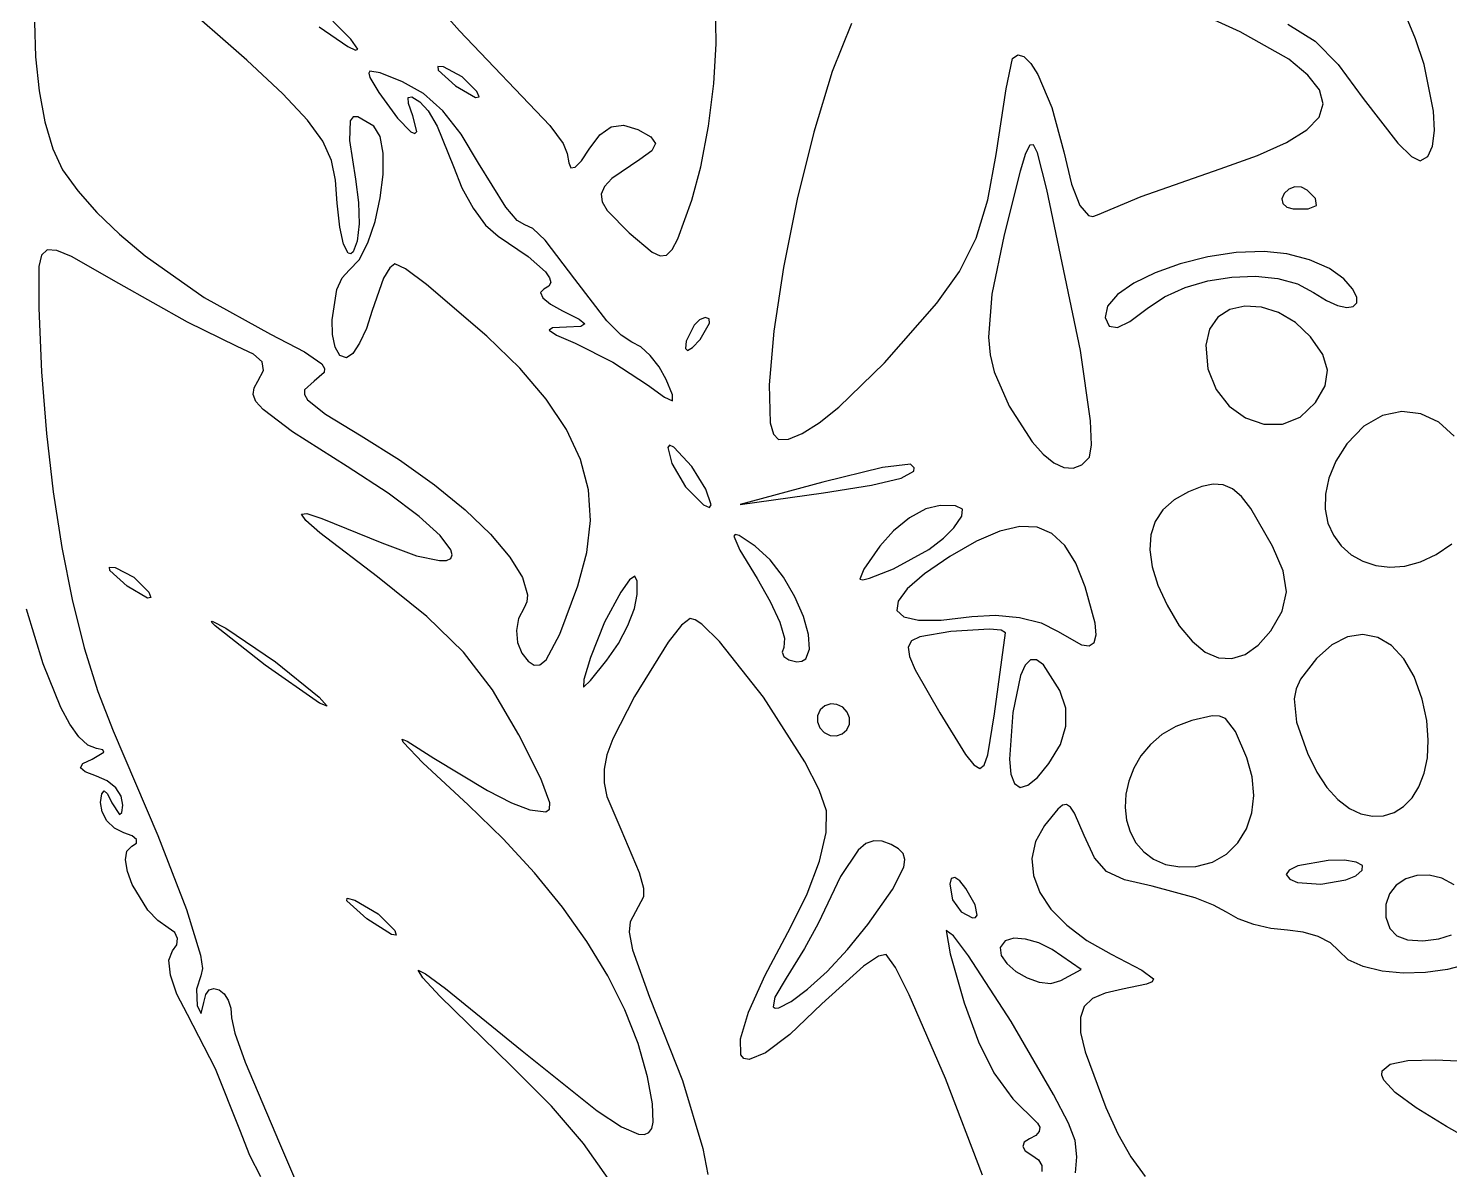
# Model space of a CAD drawing. Extents: x 9 to 1857, y 16 to 982.
# Drawn here: x 307.9 to 409.1, y 526.6 to 607.8 of the extents above; entities that cross this region are included whole.
import ezdxf

# ---------------------------------------------------------------- set-up
doc = ezdxf.new("R2010")
doc.units = 0

msp = doc.modelspace()

# ---------------------------------------------------------------- linework, layer by layer
at = {"layer": 'Layer 1'}
for p, q in [((323.461319, 605.523547), (315.19568, 612.75831)), ((336.110764, 610.409409), (338.59288, 607.61723)), ((356.8836, 606.6896), (356.826183, 609.726561)), ((394.183508, 607.53893), (388.96198, 609.92092)), ((308.349016, 608.224642), (308.429327, 605.752502)), ((330.86153, 607.020386), (329.580251, 608.282677)), ((366.5123, 608.12316), (365.130454, 604.700081)), ((397.575103, 608.073933), (399.508033, 606.863774)), ((406.665784, 607.03999), (405.89993, 608.86998)), ((328.610115, 607.90131), (330.646996, 606.498788)), ((331.36701, 606.30867), (330.86153, 607.020386)), ((338.59288, 607.61723), (345.04238, 600.85947)), ((397.6484, 605.5932), (394.183508, 607.53893)), ((407.265907, 605.218982), (406.665784, 607.03999)), ((330.646996, 606.498788), (331.197122, 606.230955)), ((331.197122, 606.230955), (331.36701, 606.30867)), ((356.712076, 603.859268), (356.88354, 606.68967)), ((356.88354, 606.68967), (356.8836, 606.6896)), ((399.508033, 606.863774), (401.150483, 605.21724)), ((308.429327, 605.752502), (308.67769, 603.344598)), ((326.032493, 603.117089), (323.461319, 605.523547)), ((337.473, 605.033), (337.068876, 605.058916)), ((337.068876, 605.058916), (337.094981, 604.816448)), ((338.799733, 604.34271), (337.473, 605.033)), ((337.473, 605.033), (337.473, 605.033)), ((377.512544, 603.485786), (377.96253, 605.64812)), ((377.96253, 605.64812), (378.340054, 605.901034)), ((378.340054, 605.901034), (378.781751, 605.768327)), ((378.781751, 605.768327), (379.266827, 605.287877)), ((379.266827, 605.287877), (379.774486, 604.497564)), ((398.999867, 604.450945), (397.64828, 605.59326)), ((397.64828, 605.59326), (397.6484, 605.5932)), ((401.150483, 605.21724), (402.92951, 602.79312)), ((407.940387, 601.88052), (407.265907, 605.218982)), ((332.221655, 604.736236), (332.140059, 604.584044)), ((332.140059, 604.584044), (332.230611, 604.282755)), ((332.957456, 604.619344), (332.221655, 604.736236)), ((332.230611, 604.282755), (332.87199, 603.20688)), ((334.55035, 603.9841), (332.957456, 604.619344)), ((336.035678, 603.138149), (334.55035, 603.9841)), ((337.094981, 604.816448), (338.32593, 603.70117)), ((339.84973, 603.27772), (338.799733, 604.34271)), ((365.130454, 604.700081), (363.816677, 600.39955)), ((379.774486, 604.497564), (380.77437, 602.138864)), ((399.81576, 603.396258), (398.999867, 604.450945)), ((308.67769, 603.344598), (309.085908, 601.122632)), ((327.783649, 601.256099), (326.032493, 603.117089)), ((332.87199, 603.20688), (334.195434, 601.38157)), ((337.421038, 601.901746), (336.035678, 603.138149)), ((338.32593, 603.70117), (339.753954, 602.852729)), ((339.993373, 602.8991), (339.84973, 603.27772)), ((356.32468, 600.816733), (356.712076, 603.859268)), ((376.81142, 598.80256), (377.512544, 603.485786)), ((400.083288, 602.408967), (399.81576, 603.396258)), ((334.93965, 602.870106), (335.206341, 602.90373)), ((334.966884, 602.430674), (334.93965, 602.870106)), ((335.27505, 601.55977), (334.966884, 602.430674)), ((335.206341, 602.90373), (335.77995, 602.55721)), ((335.77995, 602.55721), (336.36703, 601.906973)), ((339.753954, 602.852729), (339.993373, 602.8991)), ((380.77437, 602.138864), (381.61504, 598.99526)), ((399.789781, 601.468844), (400.083288, 602.408967)), ((402.92951, 602.79312), (405.399054, 599.609482)), ((309.085908, 601.122632), (309.645783, 599.208308)), ((328.880596, 599.744216), (327.783649, 601.256099)), ((330.817965, 601.207951), (330.784736, 599.790707)), ((331.024695, 601.477351), (330.817965, 601.207951)), ((331.369369, 601.486428), (331.024695, 601.477351)), ((332.50616, 600.82109), (331.369369, 601.486428)), ((334.195434, 601.38157), (335.145484, 600.424325)), ((335.559552, 600.44658), (335.27505, 601.55977)), ((336.36703, 601.906973), (337.014999, 600.823459)), ((338.721929, 600.258276), (337.421038, 601.901746)), ((398.92257, 600.555658), (399.789781, 601.468844)), ((408.000457, 600.501371), (407.940387, 601.88052)), ((332.96746, 600.094664), (332.50616, 600.82109)), ((333.180119, 598.897627), (332.96746, 600.094664)), ((335.145484, 600.424325), (335.429677, 600.30605)), ((335.429677, 600.30605), (335.559552, 600.44658)), ((337.014999, 600.823459), (338.17849, 597.9596)), ((339.95385, 598.19112), (338.721929, 600.258276)), ((345.04238, 600.85947), (345.979729, 599.58111)), ((347.84493, 599.17739), (348.595252, 600.20563)), ((348.595252, 600.20563), (349.397475, 600.774159)), ((349.397475, 600.774159), (350.287966, 600.897845)), ((350.287966, 600.897845), (351.30309, 600.59156)), ((351.30309, 600.59156), (352.225636, 600.06069)), ((352.225636, 600.06069), (352.55438, 599.576283)), ((355.778824, 597.927366), (356.32468, 600.816733)), ((363.816677, 600.39955), (362.641283, 595.62086)), ((397.468985, 599.64918), (398.92257, 600.555658)), ((407.866222, 599.407813), (408.000457, 600.501371)), ((309.645783, 599.208308), (310.34912, 597.72333)), ((329.489144, 598.385081), (328.880596, 599.744216)), ((330.784736, 599.790707), (331.20247, 597.03974)), ((333.171021, 597.386015), (333.180119, 598.897627)), ((345.979729, 599.58111), (346.276495, 598.865492)), ((347.299359, 598.36142), (347.84493, 599.17739)), ((352.294389, 599.064654), (351.45073, 598.45212)), ((352.55438, 599.576283), (352.294389, 599.064654)), ((379.206746, 599.471041), (378.898386, 598.86386)), ((379.476469, 599.480964), (379.206746, 599.471041)), ((379.742947, 598.93141), (379.476469, 599.480964)), ((380.40774, 596.305), (379.742947, 598.93141)), ((381.61504, 598.99526), (382.179677, 596.683681)), ((395.416354, 598.729181), (397.468985, 599.64918)), ((405.399054, 599.609482), (406.369505, 598.667922)), ((407.530537, 598.668999), (407.866222, 599.407813)), ((329.775102, 596.982332), (329.489144, 598.385081)), ((338.17849, 597.9596), (338.772862, 596.432225)), ((341.903306, 595.046756), (339.95385, 598.19112)), ((346.276495, 598.865492), (346.3993, 598.21464)), ((346.3993, 598.21464), (346.529116, 597.848454)), ((346.529116, 597.848454), (346.844945, 597.907911)), ((346.844945, 597.907911), (347.299359, 598.36142)), ((351.45073, 598.45212), (349.450327, 597.092063)), ((355.13198, 595.55647), (355.778824, 597.927366)), ((376.223937, 595.565956), (376.81142, 598.80256)), ((378.898386, 598.86386), (378.515995, 597.62164)), ((392.75201, 597.77543), (395.416354, 598.729181)), ((406.369505, 598.667922), (406.98626, 598.35408)), ((406.98626, 598.35408), (407.530537, 598.668999)), ((310.34912, 597.72333), (311.427362, 596.219796)), ((329.90428, 595.33961), (329.775102, 596.982332)), ((331.20247, 597.03974), (331.410956, 595.392663)), ((332.967049, 595.71586), (333.171021, 597.386015)), ((349.450327, 597.092063), (348.917211, 596.528783)), ((378.515995, 597.62164), (377.38755, 593.08095)), ((387.124794, 595.807095), (392.75201, 597.77543)), ((311.427362, 596.219796), (312.786238, 594.679801)), ((338.772862, 596.432225), (339.568971, 594.98576)), ((348.917211, 596.528783), (348.687375, 595.988489)), ((348.687375, 595.988489), (348.754736, 595.430048)), ((382.7999, 584.8437), (380.40774, 596.305)), ((382.179677, 596.683681), (382.762676, 595.175077)), ((397.30213, 596.02558), (397.136122, 595.643821)), ((397.650602, 596.340457), (397.30213, 596.02558)), ((398.078791, 596.492837), (397.650602, 596.340457)), ((398.532392, 596.474469), (398.078791, 596.492837)), ((398.9571, 596.2771), (398.532392, 596.474469)), ((399.542382, 595.664589), (398.9571, 596.2771)), ((398.9571, 596.2771), (398.9571, 596.2771)), ((330.07726, 593.635682), (329.90428, 595.33961)), ((331.410956, 595.392663), (331.450682, 593.869777)), ((332.595085, 594.043196), (332.967049, 595.71586)), ((339.568971, 594.98576), (340.462748, 593.78333)), ((342.711435, 594.116639), (341.903306, 595.046756)), ((348.754736, 595.430048), (349.113211, 594.812327)), ((354.13761, 592.806701), (355.13198, 595.55647)), ((362.641283, 595.62086), (361.674586, 590.763304)), ((375.377201, 592.859195), (376.223937, 595.565956)), ((382.762676, 595.175077), (383.372978, 594.452741)), ((384.01952, 594.49996), (387.124794, 595.807095)), ((397.136122, 595.643821), (397.20474, 595.309323)), ((397.20474, 595.309323), (397.486411, 595.058153)), ((397.486411, 595.058153), (397.95956, 594.92638)), ((397.95956, 594.92638), (399.00741, 594.940194)), ((399.00741, 594.940194), (399.61453, 595.17789)), ((399.61453, 595.17789), (399.542382, 595.664589)), ((312.786238, 594.679801), (314.395527, 593.127268)), ((331.450682, 593.869777), (331.32683, 592.640565)), ((332.082014, 592.524057), (332.595085, 594.043196)), ((343.26369, 593.80638), (342.711435, 594.116639)), ((349.113211, 594.812327), (350.67917, 593.23451)), ((383.372978, 594.452741), (383.69116, 594.3812)), ((383.69116, 594.3812), (384.01952, 594.49996)), ((314.395527, 593.127268), (316.225007, 591.586124)), ((330.34993, 592.414376), (330.07726, 593.635682)), ((340.462748, 593.78333), (341.35012, 592.98806)), ((341.35012, 592.98806), (343.494457, 591.534087)), ((343.835402, 593.535512), (343.26369, 593.80638)), ((344.696507, 592.712612), (343.835402, 593.535512)), ((350.67917, 593.23451), (352.328656, 591.863404)), ((374.19056, 590.480567), (375.377201, 592.859195)), ((377.38755, 593.08095), (376.503074, 588.869815)), ((309.258444, 592.018354), (308.853297, 591.645982)), ((309.944395, 591.981032), (309.258444, 592.018354)), ((310.977954, 591.554531), (309.944395, 591.981032)), ((330.68485, 591.789412), (330.34993, 592.414376)), ((331.04458, 591.87451), (330.863954, 591.736096)), ((331.32683, 592.640565), (331.04458, 591.87451)), ((331.454718, 591.314477), (332.082014, 592.524057)), ((346.82012, 589.92071), (344.696507, 592.712612)), ((352.328656, 591.863404), (352.888874, 591.597724)), ((353.342319, 591.64824), (353.74117, 592.042162)), ((353.74117, 592.042162), (354.13761, 592.806701)), ((393.89163, 591.826022), (391.868555, 591.518277)), ((395.88969, 591.90956), (393.89163, 591.826022)), ((395.88971, 591.90956), (395.88969, 591.90956)), ((397.503787, 591.730174), (395.88971, 591.90956)), ((308.662154, 590.843402), (308.65467, 587.86557)), ((308.853297, 591.645982), (308.662154, 590.843402)), ((314.3551, 589.61604), (310.977954, 591.554531)), ((316.225007, 591.586124), (320.423658, 588.6337)), ((330.863954, 591.736096), (330.68485, 591.789412)), ((330.74008, 590.57049), (331.454718, 591.314477)), ((334.00365, 591.03151), (333.634383, 590.738426)), ((334.762086, 590.654974), (334.00365, 591.03151)), ((343.494457, 591.534087), (344.731826, 590.447186)), ((352.888874, 591.597724), (353.342319, 591.64824)), ((389.916118, 591.026147), (388.129972, 590.389454)), ((391.868555, 591.518277), (389.916118, 591.026147)), ((399.11143, 591.301435), (397.503787, 591.730174)), ((400.526487, 590.687551), (399.11143, 591.301435)), ((329.873452, 589.18378), (330.242685, 590.032083)), ((330.242685, 590.032083), (330.74008, 590.57049)), ((333.205378, 590.011301), (332.38066, 587.69339)), ((333.634383, 590.738426), (333.205378, 590.011301)), ((336.250655, 589.558975), (334.762086, 590.654974)), ((344.731826, 590.447186), (345.020535, 590.029698)), ((345.020535, 590.029698), (345.094667, 589.68995)), ((349.090449, 586.95929), (346.82012, 589.92071)), ((361.674586, 590.763304), (360.986901, 586.226173)), ((372.58336, 588.22836), (374.19056, 590.480567)), ((388.129972, 590.389454), (386.605773, 589.648019)), ((390.257999, 589.341307), (391.883502, 589.806863)), ((391.883502, 589.806863), (393.579822, 590.073357)), ((393.579822, 590.073357), (395.263559, 590.13275)), ((395.263559, 590.13275), (396.85131, 589.976999)), ((396.85131, 589.976999), (398.259674, 589.598063)), ((401.56281, 589.95273), (400.526487, 590.687551)), ((402.180014, 589.237194), (401.56281, 589.95273)), ((319.2414, 586.859235), (314.3551, 589.61604)), ((329.533965, 587.039192), (329.873452, 589.18378)), ((340.55794, 585.88417), (336.250655, 589.558975)), ((344.61542, 589.22497), (344.369206, 588.971048)), ((344.369206, 588.971048), (344.538425, 588.5924)), ((344.958277, 589.423266), (344.61542, 589.22497)), ((345.094667, 589.68995), (344.958277, 589.423266)), ((376.503074, 588.869815), (376.255686, 585.808623)), ((385.439174, 588.841664), (384.725828, 588.01021)), ((386.605773, 589.648019), (385.439174, 588.841664)), ((388.786714, 588.684733), (390.257999, 589.341307)), ((398.259674, 589.598063), (399.40525, 588.9879)), ((399.40525, 588.9879), (400.316153, 588.4037)), ((402.473621, 588.660247), (402.180014, 589.237194)), ((308.65467, 587.86557), (308.8546, 583.326135)), ((320.423658, 588.6337), (325.14042, 586.01393)), ((344.538425, 588.5924), (345.079336, 588.140192)), ((345.079336, 588.140192), (345.9482, 587.66559)), ((368.868879, 583.982809), (372.58336, 588.22836)), ((384.725828, 588.01021), (384.56139, 587.19348)), ((386.332842, 586.916734), (387.55305, 587.84518)), ((387.55305, 587.84518), (388.786714, 588.684733)), ((394.511175, 588.006687), (393.451039, 587.765049)), ((395.689706, 587.938794), (394.511175, 588.006687)), ((396.912268, 587.555598), (395.689706, 587.938794)), ((400.316153, 588.4037), (401.114052, 588.052265)), ((401.114052, 588.052265), (401.763846, 587.917897)), ((401.763846, 587.917897), (402.230439, 587.984902)), ((402.230439, 587.984902), (402.47873, 588.237584)), ((402.47873, 588.237584), (402.473621, 588.660247)), ((322.78079, 585.13881), (319.2414, 586.859235)), ((329.570957, 585.983763), (329.533965, 587.039192)), ((332.38066, 587.69339), (331.975547, 586.424892)), ((345.9482, 587.66559), (347.113165, 587.089255)), ((347.113165, 587.089255), (347.537068, 586.742402)), ((350.110364, 585.952914), (349.090449, 586.95929)), ((355.692201, 587.024915), (355.301566, 586.653654)), ((356.1007, 587.1938), (355.692201, 587.024915)), ((355.72721, 585.64313), (356.393666, 586.787714)), ((356.10073, 587.19378), (356.1007, 587.1938)), ((356.373254, 587.1085), (356.10073, 587.19378)), ((356.393666, 586.787714), (356.373254, 587.1085)), ((384.56139, 587.19348), (384.853715, 586.59453)), ((385.438631, 586.501066), (386.332842, 586.916734)), ((392.583662, 587.219651), (391.983408, 586.376264)), ((393.451039, 587.765049), (392.583662, 587.219651)), ((398.104497, 586.851327), (396.912268, 587.555598)), ((399.19203, 585.82021), (398.104497, 586.851327)), ((325.14042, 586.01393), (327.580758, 584.761163)), ((329.750603, 585.100147), (329.570957, 585.983763)), ((331.975547, 586.424892), (331.495796, 585.367932)), ((342.901955, 583.594584), (340.55794, 585.88417)), ((345.226723, 586.475827), (344.984995, 586.299016)), ((344.984995, 586.299016), (345.510667, 585.947727)), ((346.21031, 586.5257), (345.226723, 586.475827)), ((345.510667, 585.947727), (346.82928, 585.37442)), ((347.232064, 586.572172), (346.21031, 586.5257)), ((347.537068, 586.742402), (347.232064, 586.572172)), ((350.876, 585.458), (350.110364, 585.952914)), ((355.301566, 586.653654), (354.75105, 585.52328)), ((360.986901, 586.226173), (360.648543, 582.408761)), ((376.255686, 585.808623), (376.375933, 584.533387)), ((384.853715, 586.59453), (385.438631, 586.501066)), ((391.983408, 586.376264), (391.72464, 585.24066)), ((400.057544, 584.576049), (399.19203, 585.82021)), ((399.19203, 585.82021), (399.19203, 585.82021)), ((323.94876, 584.597919), (322.78079, 585.13881)), ((327.580758, 584.761163), (328.795094, 583.91463)), ((330.076526, 584.50877), (329.750603, 585.100147)), ((331.495796, 585.367932), (331.0014, 584.63287)), ((346.82928, 585.37442), (349.510624, 584.03161)), ((350.87598, 585.45798), (350.876, 585.458)), ((351.514474, 585.105452), (350.87598, 585.45798)), ((352.188196, 584.48676), (351.514474, 585.105452)), ((354.75105, 585.52328), (354.692436, 585.001623)), ((354.692436, 585.001623), (354.846366, 584.849034)), ((354.846366, 584.849034), (355.196678, 585.06353)), ((355.196678, 585.06353), (355.72721, 585.64313)), ((383.522277, 579.850572), (382.7999, 584.84372)), ((382.7999, 584.84372), (382.7999, 584.8437)), ((391.72464, 585.24066), (391.884837, 583.539867)), ((324.560244, 584.045336), (323.94876, 584.597919)), ((324.651346, 583.420568), (324.560244, 584.045336)), ((328.795094, 583.91463), (328.998355, 583.583948)), ((330.55235, 584.33006), (330.076526, 584.50877)), ((331.0014, 584.63287), (330.55235, 584.33006)), ((349.510624, 584.03161), (351.98967, 582.41487)), ((352.816935, 583.689126), (352.188196, 584.48676)), ((365.596508, 580.81905), (368.868879, 583.982809)), ((376.375933, 584.533387), (376.66149, 583.334594)), ((400.400107, 583.451569), (400.057544, 584.576049)), ((308.8546, 583.326135), (309.19605, 578.956422)), ((324.25817, 582.66312), (324.651346, 583.420568)), ((328.962128, 583.283122), (328.26056, 582.67543)), ((328.998355, 583.583948), (328.962128, 583.283122)), ((344.784389, 581.387361), (342.901955, 583.594584)), ((353.32048, 582.79977), (352.816935, 583.689126)), ((353.775513, 581.697983), (353.32048, 582.79977)), ((376.66149, 583.334594), (377.73659, 580.88495)), ((391.884837, 583.539867), (392.47726, 582.075603)), ((400.227387, 582.346121), (400.400107, 583.451569)), ((323.922569, 581.726878), (323.985056, 582.190925)), ((324.117649, 581.226105), (323.922569, 581.726878)), ((323.985056, 582.190925), (324.25817, 582.66312)), ((327.580925, 582.048935), (327.563264, 581.714877)), ((327.563264, 581.714877), (327.790719, 581.331585)), ((328.26056, 582.67543), (327.580925, 582.048935)), ((351.98967, 582.41487), (353.190575, 581.528815)), ((353.759034, 581.282092), (353.775513, 581.697983)), ((360.648543, 582.408761), (360.729824, 579.710359)), ((392.47726, 582.075603), (393.402598, 580.899689)), ((399.54705, 581.15906), (400.227387, 582.346121)), ((324.617231, 580.643734), (324.117649, 581.226105)), ((327.790719, 581.331585), (329.071999, 580.31122)), ((346.216799, 579.23075), (344.784389, 581.387361)), ((353.190575, 581.528815), (353.759034, 581.282092)), ((364.19822, 579.704823), (365.596508, 580.81905)), ((377.73659, 580.88495), (379.3661, 578.341133)), ((393.402598, 580.899689), (394.561537, 580.063945)), ((398.446834, 580.115928), (399.54705, 581.15906)), ((326.717658, 579.054698), (324.617231, 580.643734)), ((329.071999, 580.31122), (331.60682, 578.77568)), ((360.729824, 579.710359), (360.949803, 578.905566)), ((362.996988, 578.935421), (364.19822, 579.704823)), ((383.592887, 578.129683), (383.522277, 579.850572)), ((394.561537, 580.063945), (395.854765, 579.62019)), ((397.182968, 579.620244), (398.446834, 580.115928)), ((404.309172, 580.227517), (402.980502, 579.466408)), ((405.689918, 580.516083), (404.309172, 580.227517)), ((407.048537, 580.353481), (405.689918, 580.516083)), ((408.310828, 579.761087), (407.048537, 580.353481)), ((409.402587, 578.760275), (408.310828, 579.761087)), ((309.19605, 578.956422), (309.674388, 574.782704)), ((330.59935, 576.60078), (326.717658, 579.054698)), ((331.60682, 578.77568), (334.340938, 577.075508)), ((347.210743, 577.093004), (346.216799, 579.23075)), ((360.949803, 578.905566), (361.30106, 578.53026)), ((362.021653, 578.535636), (362.996988, 578.935421)), ((395.854765, 579.62019), (397.182968, 579.620244)), ((402.980502, 579.466408), (401.77811, 578.21138)), ((353.561584, 578.117612), (353.438794, 577.942799)), ((353.438794, 577.942799), (353.72212, 576.80331)), ((353.85488, 577.97777), (353.561584, 578.117612)), ((355.132436, 576.586823), (353.85488, 577.97777)), ((353.85488, 577.97777), (353.85488, 577.97777)), ((361.30106, 578.53026), (362.021653, 578.535636)), ((379.3661, 578.341133), (380.152694, 577.464083)), ((383.44169, 577.2578), (383.592887, 578.129683)), ((401.77811, 578.21138), (400.995111, 576.968738)), ((334.340938, 577.075508), (336.824643, 575.301293)), ((347.777775, 574.942372), (347.210743, 577.093004)), ((353.72212, 576.80331), (354.703609, 575.148196)), ((370.7203, 576.77373), (368.717773, 576.515292)), ((370.959705, 576.510068), (370.7203, 576.77373)), ((370.7203, 576.77373), (370.7203, 576.77373)), ((380.152694, 577.464083), (380.908434, 576.857953)), ((380.908434, 576.857953), (381.624262, 576.528499)), ((382.29112, 576.481483), (382.899949, 576.722664)), ((382.899949, 576.722664), (383.44169, 577.2578)), ((400.995111, 576.968738), (400.49024, 575.768089)), ((333.516804, 574.703515), (330.59935, 576.60078)), ((356.138953, 574.994351), (355.132436, 576.586823)), ((368.717773, 576.515292), (364.45851, 575.48383)), ((367.939114, 575.270273), (370.044655, 575.768206)), ((370.044655, 575.768206), (370.935863, 576.257546)), ((370.935863, 576.257546), (370.959705, 576.510068)), ((381.624262, 576.528499), (382.29112, 576.481483)), ((400.49024, 575.768089), (400.241547, 574.625062)), ((309.674388, 574.782704), (310.284986, 570.831257)), ((335.738355, 573.046191), (333.516804, 574.703515)), ((336.824643, 575.301293), (338.999678, 573.51448)), ((347.929455, 572.747105), (347.777775, 574.942372)), ((354.703609, 575.148196), (355.9661, 573.87358)), ((356.531238, 573.867542), (356.138953, 574.994351)), ((364.45851, 575.48383), (358.59218, 573.90188)), ((358.59218, 573.90188), (364.51168, 574.72831)), ((364.51168, 574.72831), (367.939114, 575.270273)), ((390.49593, 574.79413), (389.468579, 574.217357)), ((391.441466, 575.162851), (390.49593, 574.79413)), ((392.254949, 575.337144), (391.441466, 575.162851)), ((392.974147, 575.292648), (392.254949, 575.337144)), ((393.636826, 575.005002), (392.974147, 575.292648)), ((394.280754, 574.449846), (393.636826, 575.005002)), ((400.241547, 574.625062), (400.22708, 573.555286)), ((355.9661, 573.87358), (356.389797, 573.687256)), ((356.389797, 573.687256), (356.531238, 573.867542)), ((372.82675, 573.826), (371.790134, 573.575478)), ((373.916265, 573.794369), (372.82675, 573.826)), ((372.82675, 573.826), (372.82675, 573.826)), ((374.4123, 573.566703), (373.916265, 573.794369)), ((389.468579, 574.217357), (388.679701, 573.513355)), ((394.943698, 573.602817), (394.280754, 574.449846)), ((327.34971, 573.20095), (327.729509, 573.240793)), ((327.665654, 572.755076), (327.34971, 573.20095)), ((328.674154, 571.878931), (327.665654, 572.755076)), ((327.729509, 573.240793), (328.808238, 572.898844)), ((328.808238, 572.898844), (333.07523, 571.16653)), ((337.239387, 571.682835), (335.738355, 573.046191)), ((338.999678, 573.51448), (340.807787, 571.776511)), ((347.677337, 570.475454), (347.929455, 572.747105)), ((370.63384, 572.943498), (369.498966, 572.025516)), ((371.790134, 573.575478), (370.63384, 572.943498)), ((373.80176, 572.23261), (374.359312, 573.070338)), ((374.359312, 573.070338), (374.4123, 573.566703)), ((388.12967, 572.684116), (387.818863, 571.731634)), ((388.679701, 573.513355), (388.12967, 572.684116)), ((396.4777, 570.9357), (394.943698, 573.602817)), ((400.22708, 573.555286), (400.424886, 572.574392)), ((332.75608, 568.73887), (328.674154, 571.878931)), ((337.995285, 570.667475), (337.239387, 571.682835)), ((340.807787, 571.776511), (342.190713, 570.148833)), ((358.22491, 571.761103), (358.140039, 571.628566)), ((358.140039, 571.628566), (358.567541, 570.650312)), ((358.50764, 571.676875), (358.22491, 571.761103)), ((359.663, 570.921), (358.50764, 571.676875)), ((369.498966, 572.025516), (368.52661, 570.91699)), ((373.066788, 571.489132), (373.80176, 572.23261)), ((377.06843, 571.992424), (375.414151, 571.275511)), ((378.496972, 572.32553), (377.06843, 571.992424)), ((379.725509, 572.269101), (378.496972, 572.32553)), ((380.779773, 571.81741), (379.725509, 572.269101)), ((381.685498, 570.964728), (380.779773, 571.81741)), ((387.818863, 571.731634), (387.747655, 570.6579)), ((400.424886, 572.574392), (400.813013, 571.698008)), ((400.813013, 571.698008), (401.369509, 570.941764)), ((310.284986, 570.831257), (311.023214, 567.128356)), ((333.07523, 571.16653), (335.546021, 570.249637)), ((338.086116, 570.307177), (337.995285, 570.667475)), ((358.567541, 570.650312), (359.79749, 568.61635)), ((360.724162, 569.950541), (359.663, 570.921)), ((359.663, 570.921), (359.663, 570.921)), ((368.52661, 570.91699), (367.39084, 569.29393)), ((369.50161, 569.3236), (372.01104, 570.692838)), ((372.01104, 570.692838), (373.066788, 571.489132)), ((375.414151, 571.275511), (373.5084, 570.18052)), ((382.468416, 569.705327), (381.685498, 570.964728)), ((387.747655, 570.6579), (387.916423, 569.464908)), ((397.231785, 569.171081), (396.4777, 570.9357)), ((396.4777, 570.9357), (396.4777, 570.9357)), ((401.369509, 570.941764), (402.072424, 570.321289)), ((408.135371, 570.32484), (409.248554, 571.092373)), ((335.546021, 570.249637), (337.173217, 569.896849)), ((337.173217, 569.896849), (337.678159, 569.91511)), ((337.678159, 569.91511), (337.981433, 570.054137)), ((337.981433, 570.054137), (338.086116, 570.307177)), ((342.190713, 570.148833), (343.090198, 568.692889)), ((347.03298, 568.09567), (347.677337, 570.475454)), ((361.678199, 568.710383), (360.724162, 569.950541)), ((373.5084, 570.18052), (371.700651, 568.945604)), ((383.15426, 568.03348), (382.468416, 569.705327)), ((402.072424, 570.321289), (402.899804, 569.852212)), ((402.899804, 569.852212), (403.829697, 569.550164)), ((405.909218, 569.50967), (407.014942, 569.802482)), ((407.014942, 569.802482), (408.135371, 570.32484)), ((313.725141, 569.193646), (313.699036, 569.436115)), ((313.699036, 569.436115), (314.10316, 569.4102)), ((314.95609, 568.07836), (313.725141, 569.193646)), ((314.10316, 569.4102), (315.429892, 568.71991)), ((315.429892, 568.71991), (316.47989, 567.65492)), ((336.277243, 565.920781), (332.75608, 568.73887)), ((343.090198, 568.692889), (343.447986, 567.470123)), ((351.076632, 568.780956), (350.706701, 568.519405)), ((351.241765, 568.4414), (351.076632, 568.780956)), ((359.79749, 568.61635), (360.73015, 566.982552)), ((362.479682, 567.327258), (361.678199, 568.710383)), ((367.39084, 569.29393), (367.113813, 568.586931)), ((367.113813, 568.586931), (367.325892, 568.530274)), ((367.325892, 568.530274), (367.786934, 568.646615)), ((367.786934, 568.646615), (369.50161, 569.3236)), ((371.700651, 568.945604), (370.473503, 567.887602)), ((387.916423, 569.464908), (388.325543, 568.15465)), ((397.465635, 567.677739), (397.231785, 569.171081)), ((403.829697, 569.550164), (404.840153, 569.430773)), ((404.840153, 569.430773), (405.909218, 569.50967)), ((316.38411, 567.229924), (314.95609, 568.07836)), ((314.95609, 568.07836), (314.95609, 568.07836)), ((316.47989, 567.65492), (316.623531, 567.276295)), ((345.756307, 564.663486), (347.03303, 568.0956)), ((347.03303, 568.0956), (347.03298, 568.09567)), ((350.08009, 567.66431), (348.932604, 565.524126)), ((350.706701, 568.519405), (350.08009, 567.66431)), ((351.25398, 567.49317), (351.241765, 568.4414)), ((370.473503, 567.887602), (369.822678, 567.018256)), ((383.859992, 565.449111), (383.15426, 568.03348)), ((383.15426, 568.03348), (383.15426, 568.03348)), ((388.325543, 568.15465), (388.97539, 566.72912)), ((397.176367, 566.306554), (397.465635, 567.677739)), ((311.023214, 567.128356), (311.884442, 563.700275)), ((316.623531, 567.276295), (316.38411, 567.229924)), ((343.20582, 566.54198), (342.81515, 565.77753)), ((343.405539, 566.965383), (343.20582, 566.54198)), ((343.447986, 567.470123), (343.405539, 566.965383)), ((351.060732, 566.495957), (351.25398, 567.49317)), ((351.25398, 567.49317), (351.25398, 567.49317)), ((360.73015, 566.982552), (361.398801, 565.515821)), ((363.083184, 565.9279), (362.479682, 567.327258)), ((369.822678, 567.018256), (369.743899, 566.349304)), ((388.97539, 566.72912), (389.845751, 565.267262)), ((308.958681, 562.547473), (307.78155, 566.435356)), ((320.956428, 565.526687), (320.995009, 565.592325)), ((321.199981, 565.264233), (320.956428, 565.526687)), ((320.995009, 565.592325), (321.96449, 565.08999)), ((338.886694, 563.380393), (336.277243, 565.920781)), ((342.81515, 565.77753), (342.651951, 564.915434)), ((348.932604, 565.524126), (347.92884, 562.99077)), ((350.590716, 565.282398), (351.060732, 566.495957)), ((355.0215, 565.77187), (354.412187, 565.298608)), ((355.376141, 565.683403), (355.0215, 565.77187)), ((355.854428, 565.365814), (355.376141, 565.683403)), ((361.398801, 565.515821), (361.741182, 564.37664)), ((363.443276, 564.639041), (363.083184, 565.9279)), ((369.743899, 566.349304), (370.232888, 565.892487)), ((370.232888, 565.892487), (371.285368, 565.659546)), ((371.285368, 565.659546), (372.897061, 565.66222)), ((372.897061, 565.66222), (375.06369, 565.91225)), ((375.06369, 565.91225), (376.750662, 566.017228)), ((376.750662, 566.017228), (378.464297, 565.857892)), ((378.464297, 565.857892), (380.004229, 565.468063)), ((396.3611, 564.90841), (397.176367, 566.306554)), ((324.76592, 562.4621), (321.199981, 565.264233)), ((321.96449, 565.08999), (325.505098, 562.6978)), ((342.651951, 564.915434), (342.721959, 564.061376)), ((344.767265, 562.847227), (345.756307, 564.663486)), ((349.91452, 564.005842), (350.590716, 565.282398)), ((354.412187, 565.298608), (353.463365, 564.097249)), ((357.104786, 564.15201), (355.854428, 565.365814)), ((363.514532, 563.587415), (363.443276, 564.639041)), ((373.58199, 564.84526), (371.364868, 564.468008)), ((376.34142, 565.029615), (373.58199, 564.84526)), ((377.173817, 564.94869), (376.34142, 565.029615)), ((376.69355, 558.98148), (377.47119, 564.75626)), ((377.47119, 564.75626), (377.173817, 564.94869)), ((377.47119, 564.75626), (377.47119, 564.75626)), ((380.004229, 565.468063), (381.17009, 564.88156)), ((381.17009, 564.88156), (382.880256, 563.892771)), ((383.772774, 564.075415), (383.916273, 564.612155)), ((383.916273, 564.612155), (383.859992, 565.449111)), ((389.845751, 565.267262), (390.751143, 564.15314)), ((395.454786, 563.884534), (396.3611, 564.90841)), ((402.909417, 564.637426), (401.805746, 564.467086)), ((403.970406, 564.427333), (402.909417, 564.637426)), ((311.884442, 563.700275), (312.864041, 560.573288)), ((342.721959, 564.061376), (343.03091, 563.32104)), ((349.10273, 562.81964), (349.91452, 564.005842)), ((353.463365, 564.097249), (351.06631, 560.2367)), ((360.240576, 560.171086), (357.104786, 564.15201)), ((361.69503, 563.72549), (361.571258, 563.379562)), ((361.741182, 564.37664), (361.69503, 563.72549)), ((363.251522, 562.899753), (363.514532, 563.587415)), ((370.784767, 564.181954), (370.544824, 563.740717)), ((370.544824, 563.740717), (370.635924, 563.076625)), ((371.364868, 564.468008), (370.784767, 564.181954)), ((382.880256, 563.892771), (383.427949, 563.836438)), ((383.427949, 563.836438), (383.772774, 564.075415)), ((390.751143, 564.15314), (391.681599, 563.389209)), ((394.523714, 563.223132), (395.454786, 563.884534)), ((400.691763, 563.903849), (399.59984, 562.93525)), ((401.805746, 564.467086), (400.691763, 563.903849)), ((404.956344, 563.849269), (403.970406, 564.427333)), ((405.834859, 562.9157), (404.956344, 563.849269)), ((310.224235, 559.444682), (308.958681, 562.547473)), ((325.505098, 562.6978), (328.61402, 560.168)), ((340.948613, 560.711593), (338.886694, 563.380393)), ((343.03091, 563.32104), (343.483323, 562.747205)), ((343.483323, 562.747205), (343.910576, 562.461516)), ((343.910576, 562.461516), (344.332084, 562.487135)), ((344.332084, 562.487135), (344.767265, 562.847227)), ((347.92884, 562.99077), (347.453619, 561.436842)), ((347.937133, 561.366359), (349.10273, 562.81964)), ((361.571258, 563.379562), (361.702292, 563.07143)), ((361.702292, 563.07143), (362.058143, 562.834653)), ((362.058143, 562.834653), (362.60882, 562.70279)), ((362.60882, 562.70279), (362.980472, 562.732014)), ((362.980472, 562.732014), (363.251522, 562.899753)), ((370.635924, 563.076625), (371.048955, 562.122003)), ((379.251774, 562.839662), (378.868776, 562.464428)), ((379.686249, 562.843969), (379.251774, 562.839662)), ((380.175861, 562.479046), (379.686249, 562.843969)), ((381.33513, 560.64831), (380.175861, 562.479046)), ((391.681599, 563.389209), (392.627156, 562.977926)), ((392.627156, 562.977926), (393.577849, 562.921748)), ((393.577849, 562.921748), (394.523714, 563.223132)), ((399.59984, 562.93525), (398.471561, 561.457621)), ((406.573581, 561.639089), (405.834859, 562.9157)), ((324.76597, 562.46216), (324.76592, 562.4621)), ((328.639245, 559.757904), (324.76597, 562.46216)), ((371.048955, 562.122003), (372.80436, 559.07048)), ((378.533597, 561.716565), (377.99206, 559.09616)), ((378.868776, 562.464428), (378.533597, 561.716565)), ((407.14014, 560.0319), (406.573581, 561.639089)), ((312.864041, 560.573288), (313.95738, 557.77367)), ((342.82718, 557.50827), (340.948613, 560.711593)), ((347.453619, 561.436842), (347.421906, 560.900399)), ((347.421906, 560.900399), (347.937133, 561.366359)), ((381.759067, 559.39209), (381.33513, 560.64831)), ((381.33513, 560.64831), (381.33513, 560.64831)), ((398.158749, 560.76412), (398.008592, 560.049209)), ((398.471561, 561.457621), (398.158749, 560.76412)), ((310.870899, 558.26051), (310.224235, 559.444682)), ((328.61402, 560.168), (329.177078, 559.53602)), ((329.177078, 559.53602), (328.639245, 559.757904)), ((351.06631, 560.2367), (349.527305, 557.220431)), ((363.194441, 555.568954), (360.240576, 560.171086)), ((364.61061, 559.559867), (364.27738, 559.26563)), ((365.026316, 559.695348), (364.61061, 559.559867)), ((365.471485, 559.665562), (365.026316, 559.695348)), ((365.8931, 559.464), (365.471485, 559.665562)), ((366.209761, 559.12033), (365.8931, 559.464)), ((365.8931, 559.464), (365.8931, 559.464)), ((398.008592, 560.049209), (398.181552, 558.400292)), ((407.453849, 558.511413), (407.14014, 560.0319)), ((407.14014, 560.0319), (407.14014, 560.0319)), ((364.094175, 558.860591), (364.086966, 558.423423)), ((364.27738, 559.26563), (364.094175, 558.860591)), ((366.369174, 558.703618), (366.209761, 559.12033)), ((366.361965, 558.266449), (366.369174, 558.703618)), ((372.80436, 559.07048), (374.632678, 556.107797)), ((376.212661, 556.071641), (376.69355, 558.98148)), ((377.99206, 559.09616), (377.744947, 555.767715)), ((381.773212, 558.116285), (381.759067, 559.39209)), ((390.73095, 558.52071), (389.590666, 558.090269)), ((392.193063, 558.853074), (390.73095, 558.52071)), ((392.704656, 558.83702), (392.193063, 558.853074)), ((393.122524, 558.663783), (392.704656, 558.83702)), ((393.834835, 557.738677), (393.122524, 558.663783)), ((407.567564, 557.119578), (407.453849, 558.511413)), ((311.516542, 557.359989), (310.870899, 558.26051)), ((313.95738, 557.77367), (317.131369, 550.33324)), ((344.403888, 554.392415), (342.82718, 557.50827)), ((364.086966, 558.423423), (364.246379, 558.00671)), ((364.246379, 558.00671), (364.56304, 557.66304)), ((364.56304, 557.66304), (364.984651, 557.461477)), ((364.984651, 557.461477), (365.42982, 557.431689)), ((365.42982, 557.431689), (365.845529, 557.567169)), ((365.845529, 557.567169), (366.17876, 557.86141)), ((366.17876, 557.86141), (366.361965, 558.266449)), ((381.375709, 556.808395), (381.773212, 558.116285)), ((388.60834, 557.510252), (387.783235, 556.806468)), ((389.590666, 558.090269), (388.60834, 557.510252)), ((394.6455, 555.8636), (393.834835, 557.738677)), ((398.181552, 558.400292), (398.96106, 556.20115)), ((312.153455, 556.772244), (311.516542, 557.359989)), ((312.77393, 556.5264), (312.153455, 556.772244)), ((313.209143, 556.423273), (312.77393, 556.5264)), ((313.298185, 556.253141), (313.209143, 556.423273)), ((334.588961, 556.978685), (334.525727, 557.179292)), ((334.525727, 557.179292), (334.876197, 557.045313)), ((336.004385, 555.508552), (334.588961, 556.978685)), ((334.876197, 557.045313), (336.77041, 555.83877)), ((349.527305, 557.220431), (349.101011, 556.066263)), ((380.5647, 555.45592), (381.375709, 556.808395)), ((387.783235, 556.806468), (387.114611, 556.004727)), ((407.500573, 555.865429), (407.567564, 557.119578)), ((311.631869, 555.155055), (311.802573, 555.448092)), ((311.802573, 555.448092), (312.45957, 555.76473)), ((312.45957, 555.76473), (313.298185, 556.253141)), ((339.21815, 552.50458), (336.004385, 555.508552)), ((336.77041, 555.83877), (340.597799, 553.529927)), ((349.101011, 556.066263), (348.892971, 555.04645)), ((364.217392, 553.57864), (363.194441, 555.568954)), ((374.632678, 556.107797), (375.218891, 555.364171)), ((375.963306, 555.347136), (376.212661, 556.071641)), ((377.744947, 555.767715), (377.853197, 554.695016)), ((379.74535, 554.469723), (380.5647, 555.45592)), ((387.114611, 556.004727), (386.601731, 555.130839)), ((395.03966, 554.51121), (394.6455, 555.86361)), ((394.6455, 555.86361), (394.6455, 555.8636)), ((398.96106, 556.20115), (399.622102, 554.843335)), ((407.272162, 554.758), (407.500573, 555.865429)), ((311.952278, 554.866893), (311.631869, 555.155055)), ((312.76862, 554.56488), (311.952278, 554.866893)), ((313.525973, 554.221968), (312.76862, 554.56488)), ((345.030701, 552.657355), (344.403888, 554.392415)), ((348.892971, 555.04645), (348.895271, 554.084775)), ((375.218891, 555.364171), (375.647241, 555.110965)), ((375.647241, 555.110965), (375.963306, 555.347136)), ((377.853197, 554.695016), (378.111057, 554.023639)), ((379.06083, 553.905763), (379.74535, 554.469723)), ((386.601731, 555.130839), (386.243856, 554.210613)), ((395.154796, 553.189829), (395.03966, 554.51121)), ((399.622102, 554.843335), (400.353171, 553.740642)), ((406.901619, 553.806324), (407.272162, 554.758)), ((313.141634, 553.306502), (313.301155, 553.51207)), ((313.301155, 553.51207), (313.538849, 553.298568)), ((314.133251, 553.718474), (313.525973, 554.221968)), ((314.528709, 553.122128), (314.133251, 553.718474)), ((340.597799, 553.529927), (342.315846, 552.667778)), ((348.895271, 554.084775), (349.099997, 553.105021)), ((364.73195, 552.08547), (364.217392, 553.57864)), ((378.111057, 554.023639), (378.514834, 553.758811)), ((378.514834, 553.758811), (379.06083, 553.905763)), ((386.243856, 554.210613), (386.040248, 553.269859)), ((400.353171, 553.740642), (401.13498, 552.884036)), ((406.408231, 553.019434), (406.901619, 553.806324)), ((313.05691, 552.68193), (313.141634, 553.306502)), ((313.158044, 552.007428), (313.05691, 552.68193)), ((313.538849, 553.298568), (313.85809, 552.66593)), ((313.85809, 552.66593), (314.405024, 551.823121)), ((314.6506, 552.50066), (314.528709, 553.122128)), ((314.567601, 551.971404), (314.6506, 552.50066)), ((341.702952, 550.095169), (339.21815, 552.50458)), ((342.315846, 552.667778), (343.60447, 552.16136)), ((345.001165, 552.216353), (345.030701, 552.657355)), ((349.099997, 553.105021), (350.08507, 550.78641)), ((381.529983, 552.485188), (381.186417, 552.217015)), ((381.824156, 552.52978), (381.529983, 552.485188)), ((382.096963, 552.343801), (381.824156, 552.52978)), ((386.040248, 553.269859), (385.990169, 552.334386)), ((395.009514, 551.939199), (395.154796, 553.189829)), ((401.13498, 552.884036), (401.948241, 552.264484)), ((405.130069, 551.976148), (405.811285, 552.406364)), ((405.811285, 552.406364), (406.408231, 553.019434)), ((313.503814, 551.377529), (313.158044, 552.007428)), ((314.039827, 550.862618), (313.503814, 551.377529)), ((314.405024, 551.823121), (314.567601, 551.971404)), ((343.60447, 552.16136), (344.750076, 552.011025)), ((344.750076, 552.011025), (345.001165, 552.216353)), ((364.707609, 550.53746), (364.73195, 552.08547)), ((381.186417, 552.217015), (380.23901, 551.03788)), ((382.376427, 551.920263), (382.096963, 552.343801)), ((383.06743, 550.33255), (382.376427, 551.920263)), ((385.990169, 552.334386), (386.09288, 551.430005)), ((386.09288, 551.430005), (386.347643, 550.582525)), ((394.622417, 550.79905), (395.009514, 551.939199)), ((401.948241, 552.264484), (402.773668, 551.872952)), ((402.773668, 551.872952), (403.591973, 551.700408)), ((403.591973, 551.700408), (404.383869, 551.737818)), ((404.383869, 551.737818), (405.130069, 551.976148)), ((314.71169, 550.53308), (314.039827, 550.862618)), ((315.298237, 550.297675), (314.71169, 550.53308)), ((350.08507, 550.78641), (351.390896, 547.707897)), ((364.230537, 548.50884), (364.707609, 550.53746)), ((380.23901, 551.03788), (379.609686, 549.89589)), ((386.347643, 550.582525), (386.75372, 549.817756)), ((394.012111, 549.809115), (394.622417, 550.79905)), ((314.917875, 549.220779), (315.28578, 549.57798)), ((315.28578, 549.57798), (315.604116, 549.788787)), ((315.60199, 550.039131), (315.298237, 550.297675)), ((315.604116, 549.788787), (315.60199, 550.039131)), ((317.131369, 550.33324), (319.18251, 545.075732)), ((343.944834, 547.666072), (341.702952, 550.095169)), ((367.540288, 549.757199), (366.980421, 549.284896)), ((368.098311, 549.960776), (367.540288, 549.757199)), ((368.684124, 549.927684), (368.098311, 549.960776)), ((369.32736, 549.68998), (368.684124, 549.927684)), ((369.844451, 549.388306), (369.32736, 549.68998)), ((369.32736, 549.68998), (369.32736, 549.68998)), ((370.176261, 549.043918), (369.844451, 549.388306)), ((379.609686, 549.89589), (379.354069, 548.706558)), ((383.80597, 548.754899), (383.06743, 550.33255)), ((386.75372, 549.817756), (387.310372, 549.161507)), ((393.197197, 549.009126), (394.012111, 549.809115)), ((314.822493, 548.59004), (314.917875, 549.220779)), ((314.962198, 547.769755), (314.822493, 548.59004)), ((363.359945, 546.190585), (364.230537, 548.50884)), ((366.980421, 549.284896), (365.736623, 547.405891)), ((370.311926, 548.619518), (370.176261, 549.043918)), ((370.24058, 548.077805), (370.311926, 548.619518)), ((379.354069, 548.706558), (379.460113, 547.493096)), ((384.664351, 547.772826), (383.80597, 548.754899)), ((387.310372, 549.161507), (388.016862, 548.639589)), ((388.016862, 548.639589), (388.87245, 548.27781)), ((391.02797, 548.13791), (392.196283, 548.438813)), ((392.196283, 548.438813), (393.197197, 549.009126)), ((400.4372, 548.557), (398.277967, 548.170269)), ((401.592353, 548.571506), (400.4372, 548.557)), ((400.4372, 548.557), (400.4372, 548.557)), ((402.435169, 548.443709), (401.592353, 548.571506)), ((402.88598, 548.196689), (402.435169, 548.443709)), ((315.299553, 546.843916), (314.962198, 547.769755)), ((345.938121, 545.225892), (343.944834, 547.666072)), ((351.390896, 547.707897), (351.69784, 546.592297)), ((365.736623, 547.405891), (364.12985, 544.06731)), ((369.433391, 546.493242), (370.24058, 548.077805)), ((373.863179, 547.351581), (373.612943, 547.273979)), ((374.221232, 547.112543), (373.863179, 547.351581)), ((379.460113, 547.493096), (379.91577, 546.278716)), ((385.935962, 547.167713), (384.664351, 547.772826)), ((388.87245, 548.27781), (389.876399, 548.10198)), ((389.876399, 548.10198), (391.02797, 548.13791)), ((397.652594, 547.87605), (397.46029, 547.55829)), ((397.46029, 547.55829), (397.713322, 547.215333)), ((398.277967, 548.170269), (397.652594, 547.87605)), ((401.694597, 547.177971), (402.40051, 547.471373)), ((402.40051, 547.471373), (402.86512, 547.85353)), ((402.86512, 547.85353), (402.88598, 548.196689)), ((406.753703, 547.48872), (405.95915, 547.240281)), ((407.625197, 547.516834), (406.753703, 547.48872)), ((408.523592, 547.300892), (407.625197, 547.516834)), ((316.417468, 545.011545), (315.299553, 546.843916)), ((351.69784, 546.592297), (351.70334, 545.96986)), ((367.66777, 543.99183), (369.433391, 546.493242)), ((373.612943, 547.273979), (373.50084, 546.87169)), ((373.50084, 546.87169), (373.709546, 545.745984)), ((374.65679, 546.56491), (374.221232, 547.112543)), ((375.304605, 545.395783), (374.65679, 546.56491)), ((374.65679, 546.56491), (374.65679, 546.56491)), ((387.91419, 546.72094), (385.935962, 547.167713)), ((390.981406, 545.9011), (387.91419, 546.72094)), ((397.713322, 547.215333), (398.268107, 546.990797)), ((398.268107, 546.990797), (399.920901, 546.877209)), ((399.920901, 546.877209), (401.694597, 547.177971)), ((405.291578, 546.795251), (404.801026, 546.177363)), ((405.95915, 547.240281), (405.291578, 546.795251)), ((409.39885, 546.81716), (408.523592, 547.300892)), ((330.58901, 545.67656), (330.613789, 545.873314)), ((332.0018, 544.4083), (330.58901, 545.67656)), ((330.613789, 545.873314), (331.16273, 545.72106)), ((331.16273, 545.72106), (332.813495, 544.751396)), ((351.70334, 545.96986), (350.7563, 544.19017)), ((362.15504, 543.77367), (363.359945, 546.190585)), ((373.709546, 545.745984), (374.31885, 544.89189)), ((375.452466, 544.669055), (375.304605, 545.395783)), ((379.91577, 546.278716), (380.708995, 545.08663)), ((392.282758, 545.379712), (390.981406, 545.9011)), ((393.1981, 544.8652), (392.282758, 545.379712)), ((404.801026, 546.177363), (404.537533, 545.410348)), ((404.537533, 545.410348), (404.55114, 544.51794)), ((317.123156, 544.272995), (316.417468, 545.011545)), ((317.87675, 543.76486), (317.123156, 544.272995)), ((319.18251, 545.075732), (320.178821, 541.810918)), ((332.00176, 544.40826), (332.0018, 544.4083)), ((333.752164, 543.282716), (332.00176, 544.40826)), ((332.813495, 544.751396), (333.99014, 543.58131)), ((347.67714, 542.783233), (345.938121, 545.225892)), ((374.31885, 544.89189), (375.118005, 544.471999)), ((375.118005, 544.471999), (375.344424, 544.498864)), ((375.344424, 544.498864), (375.452466, 544.669055)), ((380.708995, 545.08663), (381.827741, 543.940051)), ((394.03897, 544.396687), (393.1981, 544.8652)), ((395.137562, 544.000558), (394.03897, 544.396687)), ((404.55114, 544.51794), (404.821519, 543.716495)), ((318.333347, 543.42785), (317.87675, 543.76486)), ((318.54007, 543.004661), (318.333347, 543.42785)), ((334.092827, 543.24043), (333.752164, 543.282716)), ((333.99014, 543.58131), (334.092827, 543.24043)), ((350.7563, 544.19017), (350.693379, 543.458958)), ((350.693379, 543.458958), (350.930122, 542.204521)), ((360.365266, 540.400911), (362.15504, 543.77367)), ((364.12985, 544.06731), (363.169569, 542.28028)), ((366.231836, 542.21661), (367.66777, 543.99183)), ((373.762771, 543.185585), (373.252, 543.5657)), ((373.252, 543.5657), (373.523501, 541.916635)), ((381.827741, 543.940051), (383.259961, 542.86219)), ((396.351464, 543.718575), (395.137562, 544.000558)), ((397.53826, 543.5925), (396.351464, 543.718575)), ((398.669258, 543.452865), (397.53826, 543.5925)), ((399.731234, 543.133976), (398.669258, 543.452865)), ((404.821519, 543.716495), (405.322581, 543.187115)), ((408.310803, 542.970279), (409.231557, 543.266103)), ((318.16593, 542.11613), (318.487428, 542.549389)), ((318.487428, 542.549389), (318.54007, 543.004661)), ((349.156216, 540.346698), (347.67714, 542.783233)), ((363.169569, 542.28028), (361.85009, 540.18449)), ((374.825855, 541.777716), (373.762771, 543.185585)), ((377.44165, 542.82405), (377.098173, 542.360413)), ((377.098173, 542.360413), (377.172595, 541.801924)), ((378.061205, 543.01714), (377.44165, 542.82405)), ((378.89789, 542.965816), (378.061205, 543.01714)), ((379.842043, 542.690221), (378.89789, 542.965816)), ((380.784, 542.2105), (379.842043, 542.690221)), ((383.259961, 542.86219), (384.99361, 541.87626)), ((400.60498, 542.683231), (399.731234, 543.133976)), ((401.17129, 542.14803), (400.60498, 542.683231)), ((405.322581, 543.187115), (406.095198, 542.90372)), ((406.095198, 542.90372), (407.18024, 542.84023)), ((407.18024, 542.84023), (408.310803, 542.970279)), ((317.906004, 541.456302), (318.16593, 542.11613)), ((318.020998, 540.384133), (317.906004, 541.456302)), ((320.178821, 541.810918), (320.302671, 540.866325)), ((350.930122, 542.204521), (352.12324, 538.82952)), ((364.765252, 540.66004), (366.231836, 542.21661)), ((368.421525, 541.744718), (367.370099, 541.038605)), ((368.98576, 541.87254), (368.421525, 541.744718)), ((369.629927, 540.945188), (368.98576, 541.87254)), ((373.523501, 541.916635), (374.53025, 538.43118)), ((377.868751, 537.083359), (374.825855, 541.777716)), ((377.172595, 541.801924), (377.57581, 541.211929)), ((382.84605, 540.79715), (380.784, 542.2105)), ((380.784, 542.2105), (380.784, 542.2105)), ((384.99361, 541.87626), (387.182798, 540.755795)), ((401.874574, 541.493135), (401.17129, 542.14803)), ((402.941952, 541.004831), (401.874574, 541.493135)), ((318.47582, 539.047937), (318.020998, 540.384133)), ((320.18832, 540.34857), (319.884425, 539.405095)), ((320.302671, 540.866325), (320.18832, 540.34857)), ((335.991125, 540.20983), (335.654635, 540.738584)), ((335.654635, 540.738584), (336.194348, 540.484575)), ((336.194348, 540.484575), (337.608856, 539.445903)), ((350.369676, 537.924892), (349.156216, 540.346698)), ((359.186032, 537.753056), (360.365266, 540.400911)), ((363.384588, 539.39841), (364.765252, 540.66004)), ((367.370099, 541.038605), (364.40668, 538.3534)), ((370.617379, 538.985342), (369.629927, 540.945188)), ((377.57581, 541.211929), (378.218711, 540.653775)), ((378.218711, 540.653775), (379.012195, 540.190807)), ((381.40508, 540.00648), (382.84605, 540.79715)), ((387.182798, 540.755795), (387.998714, 540.120254)), ((404.277529, 540.6866), (402.941952, 541.004831)), ((405.785415, 540.541925), (404.277529, 540.6866)), ((407.369716, 540.57429), (405.785415, 540.541925)), ((408.934541, 540.787177), (407.369716, 540.57429)), ((410.383996, 541.184069), (408.934541, 540.787177)), ((319.884425, 539.405095), (319.93981, 538.20107)), ((320.537296, 539.022103), (320.795202, 539.349419)), ((320.795202, 539.349419), (321.128048, 539.448305)), ((321.128048, 539.448305), (321.491692, 539.342925)), ((321.491692, 539.342925), (321.841993, 539.057446)), ((337.205224, 538.900215), (335.991125, 540.20983)), ((337.608856, 539.445903), (343.05663, 535.00696)), ((361.85009, 540.18449), (361.052575, 538.827078)), ((362.206417, 538.508009), (363.384588, 539.39841)), ((379.012195, 540.190807), (379.867154, 539.886371)), ((379.867154, 539.886371), (380.694485, 539.803814)), ((380.694485, 539.803814), (381.40508, 540.00648)), ((385.807, 539.4032), (384.577806, 539.121205)), ((387.515425, 539.744451), (385.807, 539.4032)), ((387.914841, 539.913959), (387.515425, 539.744451)), ((387.998714, 540.120254), (387.914841, 539.913959)), ((319.23538, 537.59603), (318.47582, 539.047937)), ((319.93981, 538.20107), (320.20484, 537.663614)), ((320.20484, 537.663614), (320.39847, 538.44219)), ((320.39847, 538.44219), (320.537296, 539.022103)), ((321.841993, 539.057446), (322.134809, 538.616033)), ((322.134809, 538.616033), (322.325998, 538.042853)), ((342.27188, 533.94601), (337.205224, 538.900215)), ((352.12324, 538.82952), (354.488285, 532.888429)), ((361.052575, 538.827078), (360.923839, 538.146053)), ((361.347311, 538.065127), (362.206417, 538.508009)), ((364.40668, 538.3534), (362.119655, 536.177647)), ((373.1889, 533.034111), (370.617379, 538.985342)), ((374.53025, 538.43118), (375.540982, 535.642438)), ((383.672131, 538.724294), (383.082493, 538.159628)), ((384.577806, 539.121205), (383.672131, 538.724294)), ((321.230524, 533.723825), (319.23538, 537.59603)), ((322.325998, 538.042853), (322.37142, 537.36207)), ((322.37142, 537.36207), (322.61704, 536.253351)), ((351.311845, 535.526418), (350.369676, 537.924892)), ((358.607957, 535.852685), (359.186032, 537.753056)), ((360.923839, 538.146053), (361.073835, 538.035346)), ((361.073835, 538.035346), (361.347311, 538.065127)), ((383.082493, 538.159628), (382.801412, 537.374371)), ((382.801412, 537.374371), (382.821407, 536.315685)), ((322.61704, 536.253351), (323.341855, 534.200404)), ((362.119655, 536.177647), (360.38689, 534.862279)), ((380.900272, 531.891922), (377.868751, 537.083359)), ((382.821407, 536.315685), (383.134996, 534.930733)), ((351.97705, 533.15988), (351.311845, 535.526418)), ((358.621661, 534.722379), (358.607957, 535.852685)), ((375.540982, 535.642438), (376.650197, 533.443085)), ((323.341855, 534.200404), (325.78151, 528.43368)), ((343.05663, 535.00696), (348.394833, 530.745114)), ((358.8475, 534.453056), (358.621661, 534.722379)), ((359.217766, 534.384717), (358.8475, 534.453056)), ((360.38689, 534.862279), (359.217766, 534.384717)), ((383.134996, 534.930733), (384.61303, 530.97068)), ((404.856303, 534.049709), (406.119823, 534.309042)), ((406.119823, 534.309042), (408.078331, 534.375892)), ((408.078331, 534.375892), (410.73469, 534.25736)), ((322.96274, 529.38536), (321.230524, 533.723825)), ((345.144745, 531.059509), (342.27188, 533.94601)), ((352.336907, 531.244072), (351.97705, 533.15988)), ((376.650197, 533.443085), (378.002965, 531.59462)), ((404.257861, 533.284272), (404.284907, 533.590793)), ((404.402772, 532.925192), (404.257861, 533.284272)), ((404.284907, 533.590793), (404.856303, 534.049709)), ((354.488285, 532.888429), (355.929822, 528.061486)), ((375.833846, 526.150745), (373.1889, 533.034111)), ((405.207033, 532.045807), (404.402772, 532.925192)), ((352.391298, 529.917599), (352.336907, 531.244072)), ((378.002965, 531.59462), (379.74435, 529.85854)), ((381.949136, 529.862704), (380.900272, 531.891922)), ((406.694827, 530.945536), (405.207033, 532.045807)), ((347.43776, 528.401455), (345.144745, 531.059509)), ((348.394833, 530.745114), (350.14199, 529.594218)), ((384.61303, 530.97068), (385.475625, 529.093249)), ((408.86329, 529.61728), (406.694827, 530.945536)), ((323.670632, 527.560353), (322.96274, 529.38536)), ((350.14199, 529.594218), (351.351808, 529.080669)), ((351.773329, 529.059148), (352.082254, 529.192464)), ((352.082254, 529.192464), (352.285828, 529.479114)), ((352.285828, 529.479114), (352.391298, 529.917599)), ((379.874539, 529.268265), (379.6207, 528.979406)), ((379.74435, 529.85854), (379.921938, 529.573504)), ((379.921938, 529.573504), (379.874539, 529.268265)), ((382.44, 528.6127), (381.949136, 529.862704)), ((385.475625, 529.093249), (386.401263, 527.461937)), ((414.079665, 526.697217), (408.86329, 529.61728)), ((325.78151, 528.43368), (327.005503, 525.599882)), ((349.176916, 525.907534), (347.43776, 528.401455)), ((351.351808, 529.080669), (351.773329, 529.059148)), ((378.794328, 528.504025), (378.69593, 528.205394)), ((378.69593, 528.205394), (378.878587, 527.885693)), ((379.17897, 528.74351), (378.794328, 528.504025)), ((379.6207, 528.979406), (379.17897, 528.74351)), ((382.44022, 528.61272), (382.44, 528.6127)), ((382.545541, 527.469192), (382.44022, 528.61272)), ((324.455974, 526.043843), (323.670632, 527.560353)), ((355.929822, 528.061486), (356.273132, 526.201545)), ((378.878587, 527.885693), (379.33711, 527.583)), ((379.33711, 527.583), (379.819922, 527.248065)), ((379.819922, 527.248065), (380.068711, 526.840552)), ((382.446332, 526.325051), (382.545541, 527.469192)), ((386.401263, 527.461937), (387.413586, 526.054568)), ((380.068711, 526.840552), (380.068187, 526.411954))]:
    msp.add_line(p, q, dxfattribs=at)

doc.saveas('drawing.dxf')
